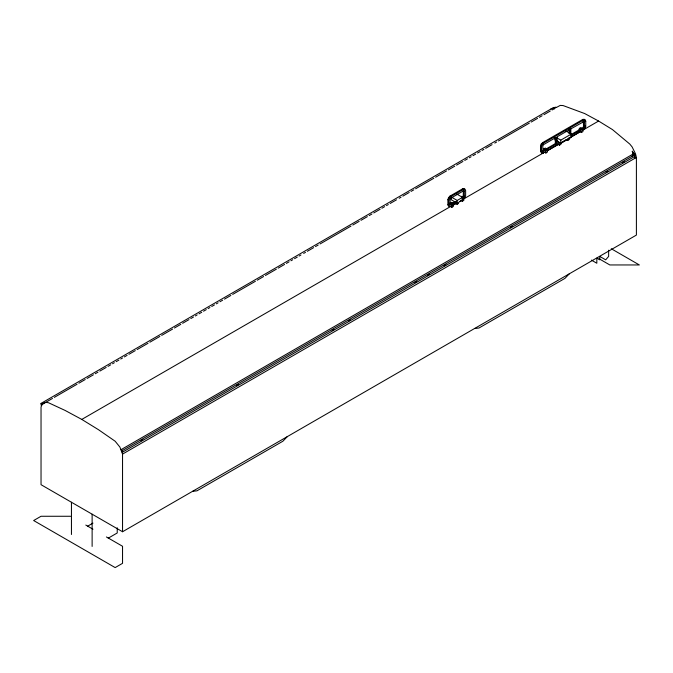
<?xml version="1.0" encoding="UTF-8"?>
<svg xmlns="http://www.w3.org/2000/svg" width="673" height="673" viewBox="0 0 673 673"><rect width="100%" height="100%" fill="white"/><g stroke="black" fill="none" stroke-linecap="round" stroke-linejoin="round"><path stroke-width="1.01" d="M543.22 151.484L543.818 148.91L545.29 148.06L546.77 148.91L547.359 152.165L545.879 153.015L544.55 152.249L463.428 199.082M578.814 130.932L579.403 128.366L580.875 127.517L582.355 128.366L582.944 131.614L581.464 132.472L580.134 131.698L568.895 138.192M450.86 206.502L448.512 206.131L447.907 204.794L447.907 199.688L448.512 197.652L449.976 196.112L462.679 188.777L464.134 188.633L465.632 190.484L465.632 195.591L465.026 197.626L463.562 199.166M449.404 206.645L448.798 205.307L448.798 200.201L449.404 198.165L450.86 196.617L463.562 189.29L465.026 189.147M463.201 196.566L463.411 190.737L464.303 191.25L464.303 196.356L463.562 197.635L462.679 197.122L463.201 196.566L464.084 197.08M545.315 151.972L542.059 153.15L540.562 151.299L540.562 146.192L541.168 144.157L542.631 142.617L582.793 119.424L584.257 119.281L585.746 121.132L585.746 126.238L585.148 128.274L583.684 129.813L582.793 129.309M542.059 153.15L541.454 151.812L541.454 146.706L542.059 144.67L543.515 143.122L583.684 119.937L585.148 119.794M583.684 128.282L582.793 127.769L583.533 126.49L583.314 120.904L584.425 121.897L584.425 127.004L583.684 128.282L582.061 129.216M631.964 156.338L633.192 154.117L632.275 151.257L634.917 154.63L634.917 156.338L122.545 452.155L121.897 451.785M543.515 144.661L542.783 145.94L542.993 151.518L556.218 144.14L556.218 137.326L543.515 144.661L542.631 144.148M287.329 436.609L282.896 441.21L196.962 490.827L192.528 491.34M569.358 273.785L564.933 278.386L478.991 328.003L474.566 328.517M554.401 108.824L554.846 108.395L553.408 107.571L41.036 403.388L41.036 405.096L41.676 405.466M556.596 107.352L560.239 105.409L563.082 105.56L584.719 113.569L598.6 121.047L612.472 129.595L629.827 144.098L632.107 146.907L635.522 153.831L636.397 157.432L636.397 235.079L122.545 531.746L41.036 484.695L41.036 407.047L42.02 404.641L43.678 403.068L45.857 402.387L48.414 402.706L65.062 410.412L81.786 419.422L98.51 429.719L115.159 441.236L119.895 447.074L122.545 454.098L122.545 531.746M52.477 398.441L42.466 404.221L41.036 403.388M54.294 397.39L77.05 384.249M78.867 383.198L85.235 379.522M87.061 378.47L93.429 374.794M95.246 373.742L97.98 372.169M99.797 371.117L106.174 367.441M107.991 366.39L110.717 364.808M112.542 363.757L114.36 362.705M116.185 361.662L118.911 360.08M120.728 359.029L122.553 357.977M124.37 356.926L127.104 355.352M128.922 354.301L135.29 350.625M137.115 349.573L148.035 343.272M149.852 342.221L159.863 336.441M161.688 335.39L172.608 329.08M174.425 328.029L180.801 324.352M182.619 323.301L188.987 319.625M190.812 318.573L193.538 317M195.355 315.948L197.181 314.897M198.998 313.845L201.732 312.264M203.549 311.22L206.283 309.639M208.1 308.587L209.917 307.536M211.743 306.484L214.468 304.911M216.294 303.86L218.111 302.808M219.928 301.756L222.662 300.183M224.479 299.132L230.856 295.455M232.673 294.404L255.429 281.264M257.246 280.212L263.614 276.536M265.44 275.484L276.359 269.183M278.176 268.132L284.544 264.455M286.37 263.404L289.096 261.822M290.921 260.771L292.738 259.728M294.555 258.676L297.289 257.094M299.106 256.043L300.932 254.991M303.658 253.418L305.483 252.367M307.3 251.315L313.668 247.639M315.494 246.587L318.22 245.014M320.045 243.963L350.986 226.094M352.803 225.043L359.172 221.367M360.997 220.315L367.365 216.639M369.183 215.587L371.917 214.014M373.734 212.962L380.11 209.286M381.928 208.235L384.653 206.653M386.479 205.602L388.296 204.55M390.121 203.498L396.49 199.822M399.215 198.249L401.041 197.197M402.858 196.146L409.226 192.47M411.052 191.418L413.777 189.845M415.603 188.793L433.799 178.278M435.624 177.235L446.544 170.925M448.361 169.874L454.738 166.197M456.555 165.146L462.923 161.47M464.749 160.418L467.474 158.845M469.291 157.793L471.117 156.742M472.934 155.69L475.668 154.109M477.485 153.057L480.219 151.484M482.036 150.432L483.853 149.381M485.679 148.329L492.047 144.653M494.781 143.08L496.598 142.028M498.415 140.977L529.365 123.109M531.182 122.057L537.55 118.381M539.376 117.329L542.101 115.756M543.919 114.704L550.295 111.028M552.112 109.977L554.846 108.395M569.947 133.288L569.947 129.401L557.101 136.821L557.101 143.627L558.817 142.634M569.947 128.375L570.839 128.888L584.206 121.418M556.579 137.696L560.794 140.135L571.276 134.078L571.276 137.317L560.794 143.374L554.889 139.959L554.889 137.528M451.751 203.431L455.293 201.387M544.449 149.911L542.631 150.962L543.515 151.467M546.257 148.868L555.334 143.627L556.218 144.14M452.147 197.526L457.211 200.445L462.528 197.374L462.528 200.108L457.211 203.17L451.305 199.763L451.305 197.946M452.786 203.17L451.305 202.321L449.825 203.17L451.305 204.028L452.786 203.17L453.375 206.426L451.894 207.276L449.993 206.182M461.787 197.971L463.268 197.122L463.857 200.369L462.376 201.227L461.047 200.453M543.818 148.91L545.29 149.768L546.77 148.91M579.403 128.366L580.875 129.216L582.355 128.366M452.677 203.919L456.302 201.824M570.839 135.702L580.58 130.074L579.697 129.561L570.839 134.676L570.839 128.888M81.786 419.422L450.565 206.51M452.786 205.231L455.739 203.524L457.068 204.289L458.54 203.439M546.897 150.895L558.136 144.401L559.465 145.175L560.946 144.316L560.651 142.693M562.216 142.045L566.557 139.547L567.886 140.312L569.358 139.462L569.064 137.839M582.507 130.335L598.6 121.047M452.677 205.45L456.302 203.355M459.937 201.261L461.745 200.218M547.107 150.937L558.758 144.207M560.55 143.172L566.817 139.547M568.618 138.512L581.161 131.269M122.545 450.447L634.917 154.63L633.486 153.806L121.106 449.623L122.545 450.447L122.545 452.155M141.01 440.748L142.827 439.696M236.568 385.579L238.385 384.527M332.126 330.409L333.943 329.358M348.505 320.945L350.33 319.902M414.947 282.593L416.764 281.541M427.683 275.24L429.509 274.189M444.062 265.776L445.888 264.725M510.504 227.424L512.321 226.372M606.062 172.254L607.879 171.203M622.441 162.79L624.266 161.739M122.545 454.098L636.397 157.432M87.591 526.219L92.967 523.114M108.26 538.156L117.228 532.974L117.228 527.775M550.455 109.278L556.058 107.251L553.408 107.571M541.168 152.636L543.515 153.007M464.303 191.25L463.562 190.821L450.86 198.156L450.128 199.435L450.128 204.542L450.86 204.962L449.976 204.449M70.564 516.267L41.036 516.267L33.65 520.532L115.159 567.591L122.545 563.326L122.545 546.274L106.41 536.961M582.793 119.424L583.684 119.937M584.862 120.618L585.746 121.132M582.793 120.963L584.425 121.897M584.862 125.725L585.746 126.238M583.533 126.49L584.425 127.004M634.917 156.338L634.277 155.959L634.917 158.281M583.314 127.222L585.148 128.274M569.947 129.401L569.064 128.888L569.064 133.75M565.37 130.671L571.276 134.078M557.395 141.069L558.876 141.919L559.465 145.175M542.631 142.617L543.515 143.122M541.168 144.157L542.059 144.67M540.562 146.192L541.454 146.706M540.562 151.299L541.454 151.812M611.277 248.741L639.35 264.952L609.822 264.952L599.063 258.743M591.407 260.115L596.825 263.244L596.825 258.129L599.778 259.837L599.778 256.421L605.683 259.837L608.636 256.421L608.636 250.196M462.679 188.777L463.562 189.29M463.201 190.257L464.084 190.77M463.411 195.843L464.303 196.356M461.787 196.272L463.268 197.122M456.622 193.967L462.528 197.374M449.976 196.112L450.86 196.617M448.512 197.652L449.404 198.165M447.907 199.688L448.798 200.201M447.907 204.794L448.798 205.307M85.799 525.066L92.967 529.205M632.275 151.257L633.932 154.748M580.875 129.216L581.464 132.472M567.591 138.688L567.886 140.312M545.29 149.768L545.879 153.015M462.082 199.595L462.376 201.227M456.622 201.858L457.068 204.289M451.305 204.028L451.894 207.276M560.794 140.135L560.794 143.374M555.334 137.788L555.334 143.627M457.211 200.445L457.211 203.17M92.125 514.189L92.125 546.434M71.447 502.251L71.447 534.497"/></g></svg>
